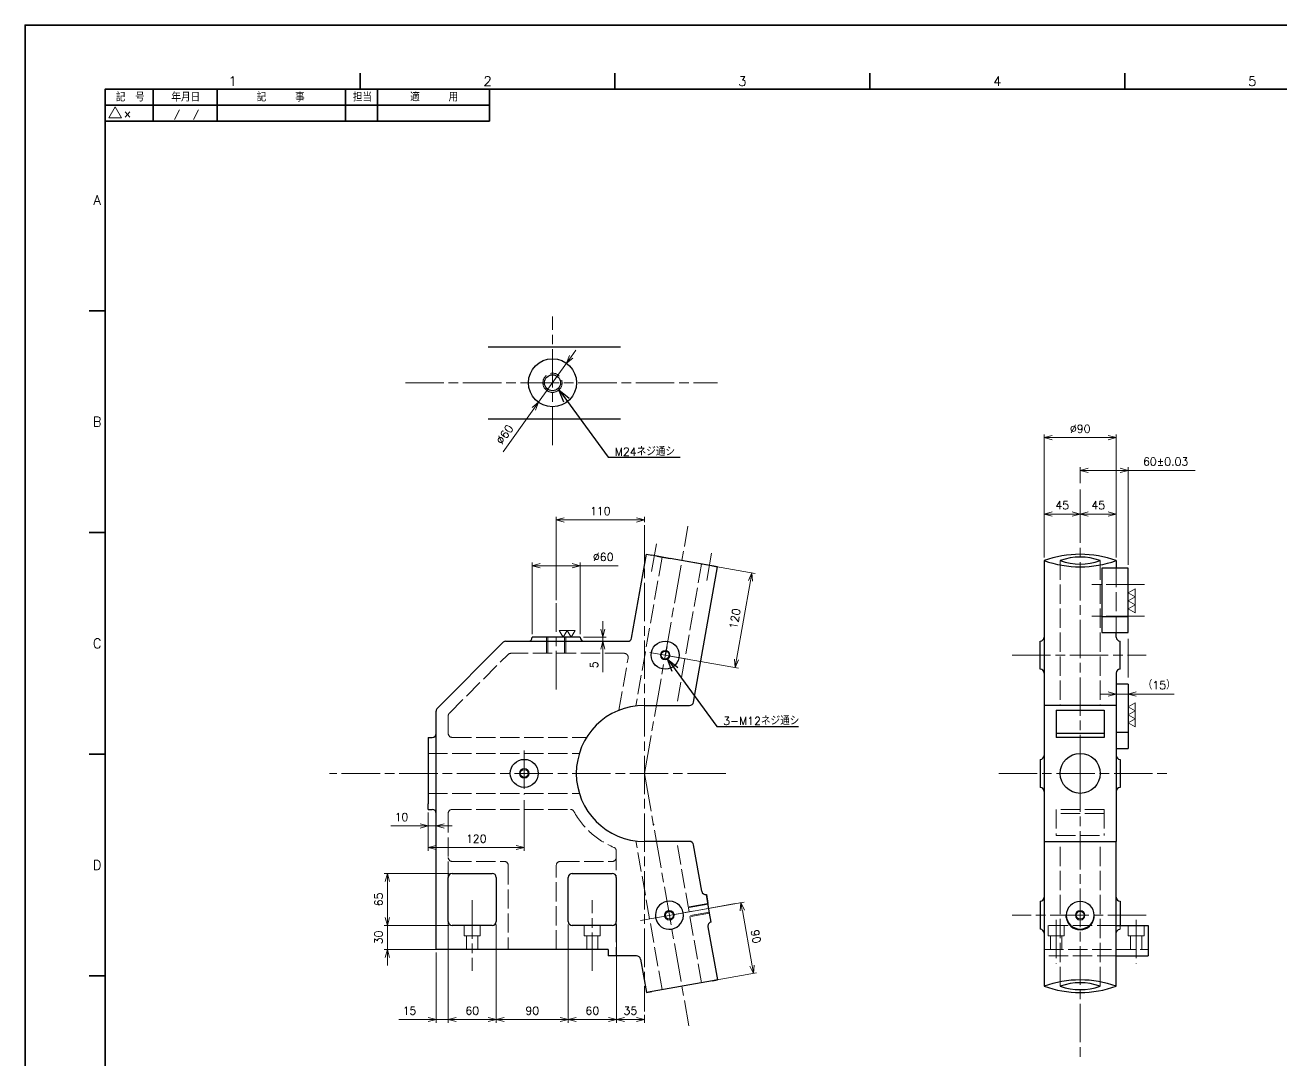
# Model space of a CAD drawing. Header units: millimetres. Extents: x 0 to 3364, y 0 to 2376.
# Drawn here: x 0 to 1570, y 1082 to 2376 of the extents above; entities that cross this region are included whole.
import ezdxf
from ezdxf import colors
from ezdxf.entities.mleader import LeaderData, LeaderLine
from ezdxf.enums import TextEntityAlignment as Align
from ezdxf.math import Vec2, Vec3

# ---------------------------------------------------------------- set-up
doc = ezdxf.new("R2010")
doc.units = ezdxf.units.MM
doc.header["$LTSCALE"] = 4
doc.linetypes.add('AM_ISO02W050', pattern=[7.5, 6, -1.5])
doc.linetypes.add('AM_ISO08W050', pattern=[18, 12, -1.5, 3, -1.5])
doc.layers.get('0').update_dxf_attribs({"lineweight": 0})
doc.layers.get('Defpoints').update_dxf_attribs({"lineweight": 0})
for name, color, linetype, lineweight in [('AM_0', 7, 'Continuous', 25), ('AM_3', 6, 'AM_ISO02W050', 13), ('AM_4', 4, 'Continuous', 13), ('AM_5', 3, 'Continuous', 13), ('AM_7', 4, 'AM_ISO08W050', 13), ('AUX', 7, 'Continuous', 35), ('TITLE', 4, 'Continuous', 20)]:
    doc.layers.add(name, color=color, linetype=linetype, lineweight=lineweight)
doc.styles.get("Standard").update_dxf_attribs({"font": 'romans.shx', "bigfont": 'japanese.shx'})
doc.dimstyles.new('AM_JIS', dxfattribs={"dimtxt": 2.5, "dimasz": 2.5, "dimexe": 1, "dimexo": 1, "dimgap": 1.5, "dimtad": 3, "dimdec": 3, "dimdsep": 46, "dimtxsty": 'Standard', "dimblk": 'OPEN30', "dimcen": 0, "dimclrd": 256, "dimclre": 256, "dimclrt": 2, "dimadec": 0, "dimazin": 2, "dimtp": 0.1, "dimtm": 0.1, "dimtfac": 0.71, "dimtdec": 3, "dimtix": 1, "dimtmove": 0, "dimatfit": 3, "dimldrblk": 'OPEN30', "dimfxl": 1, "dimlwd": -1, "dimlwe": -1, "dimarcsym": 0})

# ---------------------------------------------------------------- blocks, each defined once
blk = doc.blocks.new('_Open30')
at = {"color": 0, "linetype": 'ByBlock', "lineweight": -2}
for p, q in [((-1, 0.268), (0, 0)), ((0, 0), (-1, -0.268)), ((0, 0), (-1, 0))]:
    blk.add_line(p, q, dxfattribs=at)
blk = doc.blocks.new('*D173')
at = {"layer": 'AM_5'}
for p, q in [((1317.9, 1795.8), (1317.9, 1761.1)), ((1272.9, 1711), (1272.9, 1769.1)), ((1282.9, 1765.1), (1307.9, 1765.1))]:
    blk.add_line(p, q, dxfattribs=at)
at = {"layer": 'Defpoints', "color": 0}
for p in [(1317.9, 1799.8), (1317.9, 1765.1), (1272.9, 1707)]:
    blk.add_point(p, dxfattribs=at)
at = {"layer": 'AM_5', "xscale": 10, "yscale": 10, "zscale": 10, "rotation": 180}
blk.add_blockref('_Open30', (1272.9, 1765.1), dxfattribs=at)
at = {"layer": 'AM_5', "xscale": 10, "yscale": 10, "zscale": 10}
blk.add_blockref('_Open30', (1317.9, 1765.1), dxfattribs=at)
at = {"layer": 'AM_5', "color": 2, "insert": (1295.4, 1776.1), "char_height": 10, "attachment_point": 5}
blk.add_mtext('45', dxfattribs=at)
blk = doc.blocks.new('*D174')
at = {"layer": 'AM_5'}
for p, q in [((1317.9, 1795.8), (1317.9, 1761.1)), ((1327.9, 1765.1), (1352.9, 1765.1)), ((1362.9, 1711), (1362.9, 1769.1))]:
    blk.add_line(p, q, dxfattribs=at)
at = {"layer": 'Defpoints', "color": 0}
for p in [(1317.9, 1799.8), (1362.9, 1765.1), (1362.9, 1707)]:
    blk.add_point(p, dxfattribs=at)
at = {"layer": 'AM_5', "xscale": 10, "yscale": 10, "zscale": 10, "rotation": 180}
blk.add_blockref('_Open30', (1317.9, 1765.1), dxfattribs=at)
at = {"layer": 'AM_5', "xscale": 10, "yscale": 10, "zscale": 10}
blk.add_blockref('_Open30', (1362.9, 1765.1), dxfattribs=at)
at = {"layer": 'AM_5', "color": 2, "insert": (1340.4, 1776.1), "char_height": 10, "attachment_point": 5}
blk.add_mtext('45', dxfattribs=at)
blk = doc.blocks.new('*D175')
at = {"layer": 'AM_5'}
for p, q in [((1317.9, 1803.8), (1317.9, 1823.7)), ((1377.9, 1701.7), (1377.9, 1823.7)), ((1327.9, 1819.7), (1367.9, 1819.7)), ((1377.9, 1819.7), (1461.3, 1819.7))]:
    blk.add_line(p, q, dxfattribs=at)
at = {"layer": 'Defpoints', "color": 0}
for p in [(1377.9, 1819.7), (1317.9, 1799.8), (1377.9, 1697.7)]:
    blk.add_point(p, dxfattribs=at)
at = {"layer": 'AM_5', "xscale": 10, "yscale": 10, "zscale": 10, "rotation": 180}
blk.add_blockref('_Open30', (1317.9, 1819.7), dxfattribs=at)
at = {"layer": 'AM_5', "xscale": 10, "yscale": 10, "zscale": 10}
blk.add_blockref('_Open30', (1377.9, 1819.7), dxfattribs=at)
at = {"layer": 'AM_5', "color": 2, "insert": (1424.6, 1830.7), "char_height": 10, "attachment_point": 5}
blk.add_mtext('60%%p0.03', dxfattribs=at)
blk = doc.blocks.new('*D176')
at = {"layer": 'AM_5'}
for p, q in [((1272.9, 1711), (1272.9, 1864.6)), ((1282.9, 1860.6), (1352.9, 1860.6)), ((1362.9, 1711), (1362.9, 1864.6))]:
    blk.add_line(p, q, dxfattribs=at)
at = {"layer": 'Defpoints', "color": 0}
for p in [(1362.9, 1860.6), (1272.9, 1707), (1362.9, 1707)]:
    blk.add_point(p, dxfattribs=at)
at = {"layer": 'AM_5', "xscale": 10, "yscale": 10, "zscale": 10}
for p, rotation in [((1272.9, 1860.6), 180), ((1362.9, 1860.6), 360)]:
    blk.add_blockref('_Open30', p, dxfattribs=dict(at, rotation=rotation))
at = {"layer": 'AM_5', "color": 2, "insert": (1317.9, 1871.6), "char_height": 10, "attachment_point": 5}
blk.add_mtext('%%c90', dxfattribs=at)
blk = doc.blocks.new('*D177')
at = {"layer": 'AM_5'}
for p, q in [((824.3, 1706.3), (911.7, 1690.9)), ((888.7, 1583.3), (906, 1681.7)), ((803.4, 1588.1), (890.9, 1572.7))]:
    blk.add_line(p, q, dxfattribs=at)
at = {"layer": 'Defpoints', "color": 0}
for p in [(820.3, 1707), (907.8, 1691.6), (799.5, 1588.8)]:
    blk.add_point(p, dxfattribs=at)
at = {"layer": 'AM_5', "xscale": 10, "yscale": 10, "zscale": 10}
for p, rotation in [((907.8, 1691.6), 79.999999998698), ((886.9, 1573.4), 259.999999998698)]:
    blk.add_blockref('_Open30', p, dxfattribs=dict(at, rotation=rotation))
at = {"layer": 'AM_5', "color": 2, "insert": (886.5, 1634.4), "char_height": 10, "attachment_point": 5, "rotation": 80}
blk.add_mtext('120', dxfattribs=at)
blk = doc.blocks.new('*D178')
at = {"layer": 'AM_5'}
for p, q in [((808.7, 1264.5), (898.1, 1280.3)), ((908, 1200.8), (895.9, 1269.7)), ((824.3, 1175.9), (913.7, 1191.7))]:
    blk.add_line(p, q, dxfattribs=at)
at = {"layer": 'Defpoints', "color": 0}
for p in [(894.1, 1279.6), (804.7, 1263.8), (820.3, 1175.2)]:
    blk.add_point(p, dxfattribs=at)
at = {"layer": 'AM_5', "xscale": 10, "yscale": 10, "zscale": 10}
for p, rotation in [((894.1, 1279.6), 99.999999997211), ((909.7, 1191), 279.999999997211)]:
    blk.add_blockref('_Open30', p, dxfattribs=dict(at, rotation=rotation))
at = {"layer": 'AM_5', "color": 2, "insert": (912.8, 1237.2), "char_height": 10, "attachment_point": 5, "rotation": 280}
blk.add_mtext('90', dxfattribs=at)
blk = doc.blocks.new('*D179')
at = {"layer": 'AM_5'}
for p, q in [((529.5, 1316.1), (448.5, 1316.1)), ((452.5, 1306.1), (452.5, 1261.1)), ((529.5, 1251.1), (448.5, 1251.1))]:
    blk.add_line(p, q, dxfattribs=at)
at = {"layer": 'Defpoints', "color": 0}
for p in [(533.5, 1316.1), (452.5, 1251.1), (533.5, 1251.1)]:
    blk.add_point(p, dxfattribs=at)
at = {"layer": 'AM_5', "xscale": 10, "yscale": 10, "zscale": 10}
for p, rotation in [((452.5, 1316.1), 89.999999998699), ((452.5, 1251.1), 269.999999998699)]:
    blk.add_blockref('_Open30', p, dxfattribs=dict(at, rotation=rotation))
at = {"layer": 'AM_5', "color": 2, "insert": (441.5, 1283.6), "char_height": 10, "attachment_point": 5, "rotation": 90}
blk.add_mtext('65', dxfattribs=at)
blk = doc.blocks.new('*D180')
at = {"layer": 'AM_5'}
for p, q in [((452.5, 1261.1), (452.5, 1271.1)), ((529.5, 1251.1), (448.5, 1251.1)), ((452.5, 1251.1), (452.5, 1221.1)), ((529.5, 1221.1), (448.5, 1221.1)), ((452.5, 1211.1), (452.5, 1201.1))]:
    blk.add_line(p, q, dxfattribs=at)
at = {"layer": 'Defpoints', "color": 0}
for p in [(533.5, 1251.1), (452.5, 1221.1), (533.5, 1221.1)]:
    blk.add_point(p, dxfattribs=at)
at = {"layer": 'AM_5', "xscale": 10, "yscale": 10, "zscale": 10}
for p, rotation in [((452.5, 1251.1), 270), ((452.5, 1221.1), 90)]:
    blk.add_blockref('_Open30', p, dxfattribs=dict(at, rotation=rotation))
at = {"layer": 'AM_5', "color": 2, "insert": (441.5, 1236.1), "char_height": 10, "attachment_point": 5, "rotation": 90}
blk.add_mtext('30', dxfattribs=at)
blk = doc.blocks.new('*D182')
at = {"layer": 'AM_5'}
for p, q in [((528.5, 1252.1), (528.5, 1129.6)), ((513.5, 1217.1), (513.5, 1129.6)), ((513.5, 1133.6), (466.7, 1133.6)), ((503.5, 1133.6), (493.5, 1133.6)), ((513.5, 1133.6), (528.5, 1133.6)), ((538.5, 1133.6), (548.5, 1133.6))]:
    blk.add_line(p, q, dxfattribs=at)
at = {"layer": 'Defpoints', "color": 0}
for p in [(528.5, 1256.1), (513.5, 1221.1), (528.5, 1133.6)]:
    blk.add_point(p, dxfattribs=at)
at = {"layer": 'AM_5', "xscale": 10, "yscale": 10, "zscale": 10}
blk.add_blockref('_Open30', (513.5, 1133.6), dxfattribs=at)
at = {"layer": 'AM_5', "xscale": 10, "yscale": 10, "zscale": 10, "rotation": 180}
blk.add_blockref('_Open30', (528.5, 1133.6), dxfattribs=at)
at = {"layer": 'AM_5', "color": 2, "insert": (480.1, 1144.6), "char_height": 10, "attachment_point": 5}
blk.add_mtext('15', dxfattribs=at)
blk = doc.blocks.new('*D183')
at = {"layer": 'AM_5'}
for p, q in [((528.5, 1252.1), (528.5, 1129.6)), ((588.5, 1252.1), (588.5, 1129.6)), ((538.5, 1133.6), (578.5, 1133.6))]:
    blk.add_line(p, q, dxfattribs=at)
at = {"layer": 'Defpoints', "color": 0}
for p in [(528.5, 1256.1), (588.5, 1256.1), (588.5, 1133.6)]:
    blk.add_point(p, dxfattribs=at)
at = {"layer": 'AM_5', "xscale": 10, "yscale": 10, "zscale": 10}
for p, rotation in [((528.5, 1133.6), 179.999999998806), ((588.5, 1133.6), 359.999999998806)]:
    blk.add_blockref('_Open30', p, dxfattribs=dict(at, rotation=rotation))
at = {"layer": 'AM_5', "color": 2, "insert": (558.5, 1144.6), "char_height": 10, "attachment_point": 5}
blk.add_mtext('60', dxfattribs=at)
blk = doc.blocks.new('*D184')
at = {"layer": 'AM_5'}
for p, q in [((588.5, 1252.1), (588.5, 1129.6)), ((678.5, 1252.1), (678.5, 1129.6)), ((598.5, 1133.6), (668.5, 1133.6))]:
    blk.add_line(p, q, dxfattribs=at)
at = {"layer": 'Defpoints', "color": 0}
for p in [(588.5, 1256.1), (678.5, 1256.1), (678.5, 1133.6)]:
    blk.add_point(p, dxfattribs=at)
at = {"layer": 'AM_5', "xscale": 10, "yscale": 10, "zscale": 10}
for p, rotation in [((588.5, 1133.6), 179.999999998625), ((678.5, 1133.6), 359.999999998625)]:
    blk.add_blockref('_Open30', p, dxfattribs=dict(at, rotation=rotation))
at = {"layer": 'AM_5', "color": 2, "insert": (633.5, 1144.6), "char_height": 10, "attachment_point": 5}
blk.add_mtext('90', dxfattribs=at)
blk = doc.blocks.new('*D185')
at = {"layer": 'AM_5'}
for p, q in [((678.5, 1252.1), (678.5, 1129.6)), ((738.5, 1252.1), (738.5, 1129.6)), ((688.5, 1133.6), (728.5, 1133.6))]:
    blk.add_line(p, q, dxfattribs=at)
at = {"layer": 'Defpoints', "color": 0}
for p in [(678.5, 1256.1), (738.5, 1256.1), (738.5, 1133.6)]:
    blk.add_point(p, dxfattribs=at)
at = {"layer": 'AM_5', "xscale": 10, "yscale": 10, "zscale": 10}
for p, rotation in [((678.5, 1133.6), 179.999999998806), ((738.5, 1133.6), 359.999999998806)]:
    blk.add_blockref('_Open30', p, dxfattribs=dict(at, rotation=rotation))
at = {"layer": 'AM_5', "color": 2, "insert": (708.5, 1144.6), "char_height": 10, "attachment_point": 5}
blk.add_mtext('60', dxfattribs=at)
blk = doc.blocks.new('*D189')
at = {"layer": 'AM_5'}
for p, q in [((721.6, 1621.1), (721.6, 1631.1)), ((697.4, 1611.1), (725.6, 1611.1)), ((697.4, 1606.1), (725.6, 1606.1)), ((721.6, 1611.1), (721.6, 1606.1)), ((721.6, 1606.1), (721.6, 1567.4)), ((721.6, 1596.1), (721.6, 1586.1))]:
    blk.add_line(p, q, dxfattribs=at)
at = {"layer": 'Defpoints', "color": 0}
for p in [(693.4, 1611.1), (693.4, 1606.1), (721.6, 1606.1)]:
    blk.add_point(p, dxfattribs=at)
at = {"layer": 'AM_5', "xscale": 10, "yscale": 10, "zscale": 10}
for p, rotation in [((721.6, 1611.1), 270), ((721.6, 1606.1), 90)]:
    blk.add_blockref('_Open30', p, dxfattribs=dict(at, rotation=rotation))
at = {"layer": 'AM_5', "color": 2, "insert": (710.6, 1576.8), "char_height": 10, "attachment_point": 5, "rotation": 90}
blk.add_mtext('5', dxfattribs=at)
blk = doc.blocks.new('*D190')
at = {"layer": 'AM_5'}
for p, q in [((633.4, 1615.1), (633.4, 1704.5)), ((643.4, 1700.5), (683.4, 1700.5)), ((693.4, 1615.1), (693.4, 1704.5)), ((693.4, 1700.5), (740.7, 1700.5))]:
    blk.add_line(p, q, dxfattribs=at)
at = {"layer": 'Defpoints', "color": 0}
for p in [(693.4, 1700.5), (633.4, 1611.1), (693.4, 1611.1)]:
    blk.add_point(p, dxfattribs=at)
at = {"layer": 'AM_5', "xscale": 10, "yscale": 10, "zscale": 10}
for p, rotation in [((633.4, 1700.5), 179.999999998842), ((693.4, 1700.5), 359.999999998842)]:
    blk.add_blockref('_Open30', p, dxfattribs=dict(at, rotation=rotation))
at = {"layer": 'AM_5', "color": 2, "insert": (722.1, 1711.5), "char_height": 10, "attachment_point": 5}
blk.add_mtext('%%c60', dxfattribs=at)
blk = doc.blocks.new('*D191')
at = {"layer": 'AM_5'}
for p, q in [((623.5, 1407.6), (623.5, 1344.5)), ((503.5, 1392.1), (503.5, 1344.5)), ((513.5, 1348.5), (613.5, 1348.5))]:
    blk.add_line(p, q, dxfattribs=at)
at = {"layer": 'Defpoints', "color": 0}
for p in [(623.5, 1411.6), (503.5, 1396.1), (623.5, 1348.5)]:
    blk.add_point(p, dxfattribs=at)
at = {"layer": 'AM_5', "xscale": 10, "yscale": 10, "zscale": 10, "rotation": 180}
blk.add_blockref('_Open30', (503.5, 1348.5), dxfattribs=at)
at = {"layer": 'AM_5', "xscale": 10, "yscale": 10, "zscale": 10}
blk.add_blockref('_Open30', (623.5, 1348.5), dxfattribs=at)
at = {"layer": 'AM_5', "color": 2, "insert": (563.5, 1359.5), "char_height": 10, "attachment_point": 5}
blk.add_mtext('120', dxfattribs=at)
blk = doc.blocks.new('*D192')
at = {"layer": 'AM_5'}
for p, q in [((682, 1961.7), (687.8, 1969.8)), ((676.2, 1953.5), (641.3, 1904.7)), ((635.5, 1896.6), (597.1, 1843))]:
    blk.add_line(p, q, dxfattribs=at)
at = {"layer": 'Defpoints', "color": 0}
for p in [(676.2, 1953.5), (641.3, 1904.7)]:
    blk.add_point(p, dxfattribs=at)
at = {"layer": 'AM_5', "xscale": 10, "yscale": 10, "zscale": 10}
for p, rotation in [((676.2, 1953.5), 234.413506629403), ((641.3, 1904.7), 54.413506629403)]:
    blk.add_blockref('_Open30', p, dxfattribs=dict(at, rotation=rotation))
at = {"layer": 'AM_5', "color": 2, "insert": (599, 1864.6), "char_height": 10, "attachment_point": 5, "rotation": 54.4135}
blk.add_mtext('%%c60', dxfattribs=at)
blk = doc.blocks.new('*D234')
at = {"layer": 'AM_5'}
for p, q in [((503.5, 1392.1), (503.5, 1371.5)), ((513.5, 1392.1), (513.5, 1371.5)), ((503.5, 1375.5), (456.7, 1375.5)), ((493.5, 1375.5), (483.5, 1375.5)), ((503.5, 1375.5), (513.5, 1375.5)), ((523.5, 1375.5), (533.5, 1375.5))]:
    blk.add_line(p, q, dxfattribs=at)
at = {"layer": 'Defpoints', "color": 0}
for p in [(503.5, 1396.1), (513.5, 1396.1), (513.5, 1375.5)]:
    blk.add_point(p, dxfattribs=at)
at = {"layer": 'AM_5', "xscale": 10, "yscale": 10, "zscale": 10}
blk.add_blockref('_Open30', (503.5, 1375.5), dxfattribs=at)
at = {"layer": 'AM_5', "xscale": 10, "yscale": 10, "zscale": 10, "rotation": 180}
blk.add_blockref('_Open30', (513.5, 1375.5), dxfattribs=at)
at = {"layer": 'AM_5', "color": 2, "insert": (470.1, 1386.5), "char_height": 10, "attachment_point": 5}
blk.add_mtext('10', dxfattribs=at)
blk = doc.blocks.new('*D245')
at = {"layer": 'AM_5'}
for p, q in [((1352.9, 1540.1), (1342.9, 1540.1)), ((1362.9, 1548.7), (1362.9, 1536.1)), ((1362.9, 1540.1), (1377.9, 1540.1)), ((1377.9, 1548.7), (1377.9, 1536.1)), ((1377.9, 1540.1), (1435.3, 1540.1)), ((1387.9, 1540.1), (1397.9, 1540.1))]:
    blk.add_line(p, q, dxfattribs=at)
at = {"layer": 'Defpoints', "color": 0}
for p in [(1362.9, 1552.7), (1377.9, 1552.7), (1377.9, 1540.1)]:
    blk.add_point(p, dxfattribs=at)
at = {"layer": 'AM_5', "xscale": 10, "yscale": 10, "zscale": 10}
blk.add_blockref('_Open30', (1362.9, 1540.1), dxfattribs=at)
at = {"layer": 'AM_5', "xscale": 10, "yscale": 10, "zscale": 10, "rotation": 180}
blk.add_blockref('_Open30', (1377.9, 1540.1), dxfattribs=at)
at = {"layer": 'AM_5', "color": 2, "insert": (1416.6, 1551.1), "char_height": 10, "attachment_point": 5}
blk.add_mtext('（15）', dxfattribs=at)
blk = doc.blocks.new('*D252')
at = {"layer": 'AM_5'}
for p, q in [((738.5, 1252.1), (738.5, 1129.6)), ((763.5, 1133.6), (748.5, 1133.6)), ((773.5, 1139.5), (773.5, 1129.6))]:
    blk.add_line(p, q, dxfattribs=at)
at = {"layer": 'Defpoints', "color": 0}
for p in [(738.5, 1256.1), (738.5, 1133.6), (773.5, 1143.5)]:
    blk.add_point(p, dxfattribs=at)
at = {"layer": 'AM_5', "xscale": 10, "yscale": 10, "zscale": 10, "rotation": 180}
blk.add_blockref('_Open30', (738.5, 1133.6), dxfattribs=at)
at = {"layer": 'AM_5', "xscale": 10, "yscale": 10, "zscale": 10}
blk.add_blockref('_Open30', (773.5, 1133.6), dxfattribs=at)
at = {"layer": 'AM_5', "color": 2, "insert": (756, 1144.6), "char_height": 10, "attachment_point": 5}
blk.add_mtext('35', dxfattribs=at)
blk = doc.blocks.new('*D253')
at = {"layer": 'AM_5'}
for p, q in [((663.4, 1657.7), (663.4, 1761.8)), ((773.5, 1755.1), (773.5, 1761.8)), ((763.5, 1757.8), (673.4, 1757.8))]:
    blk.add_line(p, q, dxfattribs=at)
at = {"layer": 'Defpoints', "color": 0}
for p in [(663.4, 1757.8), (773.5, 1751.1), (663.4, 1653.7)]:
    blk.add_point(p, dxfattribs=at)
at = {"layer": 'AM_5', "xscale": 10, "yscale": 10, "zscale": 10, "rotation": 180}
blk.add_blockref('_Open30', (663.4, 1757.8), dxfattribs=at)
at = {"layer": 'AM_5', "xscale": 10, "yscale": 10, "zscale": 10}
blk.add_blockref('_Open30', (773.5, 1757.8), dxfattribs=at)
at = {"layer": 'AM_5', "color": 2, "insert": (718.4, 1768.8), "char_height": 10, "attachment_point": 5}
blk.add_mtext('110', dxfattribs=at)

msp = doc.modelspace()

# ---------------------------------------------------------------- linework, layer by layer
at = {"layer": 'AM_0'}
for p, q in [((578.3295, 1974.1298), (743.8035, 1974.1298)), ((578.3295, 1884.1298), (743.8035, 1884.1298)), ((757.5844, 1610.2263), (776.0248, 1714.8068)), ((776.0248, 1714.8068), (782.7215, 1713.626)), ((804.5842, 1709.771), (782.7215, 1713.626)), ((789.0243, 1712.5147), (805.569, 1709.5974)), ((864.6575, 1699.1785), (805.569, 1709.5974)), ((834.8667, 1530.2263), (864.6575, 1699.1785)), ((858.7486, 1700.2204), (864.6575, 1699.1785)), ((1272.8875, 1706.9926), (1272.8875, 1611.3157)), ((1377.8875, 1697.6554), (1344.8875, 1697.6554)), ((1344.8875, 1697.6554), (1344.8875, 1617.0337)), ((1362.8875, 1706.9926), (1362.8875, 1697.6554)), ((1377.8875, 1617.0337), (1377.8875, 1697.6554)), ((1344.8875, 1637.0337), (1377.8875, 1637.0337)), ((1344.8875, 1617.0337), (1377.8875, 1617.0337)), ((1362.8875, 1611.3157), (1362.8875, 1617.0337)), ((514.9206, 1522.559), (597.2846, 1604.923)), ((600.113, 1606.0946), (752.6604, 1606.0946)), ((693.4362, 1611.0946), (633.4362, 1611.0946)), ((1267.8875, 1571.3157), (1267.8875, 1606.3157)), ((1272.8875, 1611.3157), (1272.8875, 1463.5946)), ((1367.8875, 1594.8157), (1367.8875, 1606.3157)), ((801.4135, 1599.6486), (799.5034, 1588.8157)), ((1367.8875, 1571.3157), (1367.8875, 1594.8157)), ((1362.8875, 1566.3157), (1362.8875, 1356.0946)), ((1377.8875, 1552.6554), (1362.8875, 1552.6554)), ((1377.8875, 1552.6554), (1377.8875, 1472.0337)), ((773.4561, 1526.0946), (829.9426, 1526.0946)), ((1362.8875, 1526.0946), (1272.8875, 1526.0946)), ((513.4561, 1221.0946), (513.4561, 1519.0235)), ((1287.8875, 1519.9242), (1287.8875, 1486.0946)), ((1287.8875, 1519.9242), (1347.8875, 1519.9242)), ((1347.8875, 1519.9242), (1347.8875, 1486.0946)), ((1377.8875, 1492.0337), (1362.8875, 1492.0337)), ((503.4561, 1486.0946), (503.4561, 1402.8946)), ((503.4561, 1486.0946), (508.4561, 1486.0946)), ((1347.8875, 1491.0946), (1287.8875, 1491.0946)), ((1347.8875, 1486.0946), (1287.8875, 1486.0946)), ((1272.8875, 1463.5946), (1272.8875, 1356.0946)), ((1362.8875, 1472.0337), (1377.8875, 1472.0337)), ((1267.8875, 1458.5946), (1267.8875, 1423.5946)), ((1367.8875, 1458.5946), (1367.8875, 1423.5946)), ((503.4561, 1396.0946), (503.4561, 1402.8946)), ((503.4561, 1396.0946), (508.4561, 1396.0946)), ((1272.8875, 1396.0946), (1272.8875, 1356.0946)), ((829.9426, 1356.0946), (773.4561, 1356.0946)), ((845.1221, 1293.8015), (834.8667, 1351.9628)), ((1272.8875, 1356.0946), (1272.8875, 1175.1965)), ((1272.8875, 1356.0946), (1362.8875, 1356.0946)), ((1362.8875, 1175.1965), (1362.8868, 1356.0946)), ((528.4561, 1325.3224), (528.4561, 1325.3224)), ((528.4561, 1256.0946), (528.4561, 1311.0946)), ((533.4561, 1316.0946), (583.4561, 1316.0946)), ((588.4561, 1311.0946), (588.4561, 1256.0946)), ((678.4561, 1256.0946), (678.4561, 1311.0946)), ((683.4561, 1316.0946), (733.4561, 1316.0946)), ((738.4561, 1311.0946), (738.4561, 1256.0946)), ((850.9143, 1289.7457), (852.9113, 1278.4204)), ((850.9143, 1289.7457), (852.9113, 1278.4204)), ((854.9951, 1266.6027), (850.9143, 1289.7457)), ((1272.8875, 1293.8292), (1272.8875, 1233.8292)), ((1267.8875, 1281.3292), (1267.8875, 1246.3292)), ((1367.8875, 1281.3292), (1367.8875, 1251.0946)), ((856.992, 1255.2774), (854.9951, 1266.6027)), ((1300.3875, 1261.1277), (1300.3875, 1263.8292)), ((1335.3875, 1261.1277), (1335.3875, 1263.8292)), ((583.4561, 1251.0946), (533.4561, 1251.0946)), ((733.4561, 1251.0946), (683.4561, 1251.0946)), ((852.9362, 1249.4852), (864.6575, 1183.0106)), ((1362.8868, 1251.0946), (1402.8875, 1251.0946)), ((1402.8875, 1251.0946), (1402.8875, 1213.0946)), ((728.4561, 1221.0946), (513.4561, 1221.0946)), ((728.4561, 1221.0946), (728.4561, 1213.0946)), ((763.769, 1213.0946), (728.4561, 1213.0946)), ((768.693, 1208.9628), (776.0248, 1167.3823)), ((1362.8875, 1213.0946), (1402.8875, 1213.0946)), ((858.7486, 1181.9687), (776.0248, 1167.3823)), ((858.7486, 1181.9687), (864.6575, 1183.0106)), ((864.6575, 1183.0106), (858.7486, 1181.9687)), ((776.0248, 1167.3823), (782.7215, 1168.5631))]:
    msp.add_line(p, q, dxfattribs=at)
for centre, radius in [((658.7362, 1929.1298), 30), ((658.7362, 1929.1298), 10), ((799.5034, 1588.8157), 17.5), ((799.5034, 1588.8157), 5), ((1317.8875, 1441.0946), 25), ((623.4561, 1441.0946), 17.5), ((623.4561, 1441.0946), 5), ((804.7128, 1263.8292), 5), ((1317.8875, 1263.8292), 5)]:
    msp.add_circle(centre, radius, dxfattribs=at)
for centre, radius, start, end in [((1317.8875, 1581.3274), 133.4794, 70.2978478, 109.7021522), ((1317.8875, 1637.1786), 74.1552, 70.2978478, 109.7021522), ((1317.8875, 1832.6579), 133.4794, 250.2978478, 289.7021522), ((1317.8875, 1776.8067), 74.1552, 250.2978478, 289.7021522), ((600.113, 1602.0946), 4, 90, 135), ((628.4362, 1611.0946), 5, 270, 360), ((698.4362, 1611.0946), 5, 180, 270), ((752.6604, 1611.0946), 5, 270, 350), ((1267.8875, 1611.3157), 5, 270, 0), ((1267.8875, 1611.3157), 5, 270.0000001, 0.0000001), ((1367.8875, 1611.3157), 5, 179.9999999, 269.9999999), ((1267.8875, 1566.3157), 5, 0.0000001, 90.0000001), ((1367.8875, 1566.3157), 5, 89.9999999, 179.9999999), ((773.4561, 1441.0946), 85, 90, 270), ((829.9426, 1531.0946), 5, 270, 350), ((518.4561, 1519.0235), 5, 135, 180), ((508.4561, 1491.0946), 5, 270, 360), ((1267.8875, 1463.5946), 5, 270.0000001, 0.0000001), ((1367.8875, 1463.5946), 5, 180, 270), ((1267.8875, 1418.5946), 5, 0.0000001, 90.0000001), ((1367.8875, 1418.5946), 5, 90, 180), ((508.4561, 1391.0946), 5, 360, 90), ((829.9426, 1351.0946), 5, 10, 90), ((533.4561, 1311.0946), 5, 90, 180), ((583.4561, 1311.0946), 5, 360, 90), ((683.4561, 1311.0946), 5, 90, 180), ((733.4561, 1311.0946), 5, 360, 90), ((850.0461, 1294.6697), 5, 190, 280), ((1267.8875, 1286.3292), 5, 270, 0), ((1317.8875, 1263.5611), 17.5021, 0.8775482, 179.1224518), ((1367.8875, 1286.3292), 5, 180, 270), ((533.4561, 1256.0946), 5, 180, 270), ((583.4561, 1256.0946), 5, 270, 360), ((683.4561, 1256.0946), 5, 180, 270), ((733.4561, 1256.0946), 5, 270, 360), ((1317.8875, 1264.0972), 17.5021, 180.8775482, 359.1224518), ((1317.8875, 1263.257), 17.6291, 186.9374811, 353.0625189), ((857.8603, 1250.3534), 5, 100, 190), ((1267.8875, 1241.3292), 5, 0, 90), ((763.769, 1208.0946), 5, 10, 90), ((1317.8875, 1049.5312), 133.4794, 70.2978478, 109.7021522), ((1317.8875, 1105.3824), 74.1552, 70.2978478, 109.7021522), ((1317.8875, 1300.8617), 133.4794, 250.2978478, 289.7021522), ((1317.8875, 1245.0105), 74.1552, 250.2978478, 289.7021522)]:
    msp.add_arc(centre, radius, start, end, dxfattribs=at)
at = {"layer": 'AM_0', "extrusion": (0, 0, -1)}
msp.add_ellipse((804.7128, 1263.8292), major_axis=(-17.2341, -3.0388), ratio=1, dxfattribs=at)
at = {"layer": 'AM_0'}
msp.add_point((784.7433, 1377.0821), dxfattribs=at)
at = {"layer": 'AM_3'}
for p, q in [((795.7209, 1711.3339), (762.9432, 1525.4419)), ((844.9613, 1702.6514), (813.8296, 1526.0946)), ((1292.8875, 1706.9926), (1292.8875, 1526.0946)), ((1342.8875, 1706.9926), (1342.8875, 1526.0946)), ((1362.8875, 1697.6554), (1362.8875, 1617.0337)), ((651.4362, 1611.0946), (651.4362, 1591.0946)), ((652.9362, 1611.0946), (652.9362, 1591.0946)), ((673.9362, 1611.0946), (673.9362, 1591.0946)), ((675.4362, 1611.0946), (675.4362, 1591.0946)), ((529.9206, 1516.3458), (603.2049, 1589.6301)), ((748.2522, 1591.0946), (606.7404, 1591.0946)), ((741.6617, 1519.9242), (753.1762, 1585.2263)), ((528.4561, 1512.8103), (528.4561, 1491.0946)), ((533.4561, 1486.0946), (701.3451, 1486.0946)), ((503.4561, 1466.0946), (692.2157, 1466.0946)), ((503.4561, 1416.0946), (692.2157, 1416.0946)), ((528.4561, 1391.0946), (528.4561, 1251.0946)), ((533.4561, 1396.0946), (681.1252, 1396.0946)), ((1347.8875, 1396.0946), (1287.8875, 1396.0946)), ((1287.8875, 1396.0946), (1287.8875, 1363.6349)), ((1347.8875, 1391.0946), (1287.8875, 1391.0946)), ((1347.8875, 1396.0946), (1347.8875, 1363.6349)), ((795.7209, 1170.8553), (762.9432, 1356.7472)), ((844.9613, 1179.5377), (813.8296, 1356.0946)), ((1287.8875, 1363.6349), (1347.8875, 1363.6349)), ((1292.8875, 1175.1965), (1292.8875, 1356.0946)), ((1342.8875, 1175.1965), (1342.8875, 1356.0946)), ((738.4561, 1344.0121), (738.4561, 1213.0946)), ((533.4561, 1331.0946), (598.4561, 1331.0946)), ((603.4561, 1326.0946), (603.4561, 1221.0946)), ((663.4561, 1221.0946), (663.4561, 1326.0946)), ((668.4561, 1331.0946), (733.4561, 1331.0946)), ((852.9113, 1278.4204), (828.2911, 1274.0792)), ((853.0757, 1277.4878), (828.4556, 1273.1466)), ((854.8306, 1267.5353), (830.2104, 1263.1941)), ((854.9951, 1266.6027), (830.3749, 1262.2615)), ((548.4561, 1251.0946), (548.4561, 1238.0946)), ((568.4561, 1251.0946), (568.4561, 1238.0946)), ((698.4561, 1251.0946), (698.4561, 1238.0946)), ((718.4561, 1251.0946), (718.4561, 1238.0946)), ((1362.8875, 1251.0946), (1272.8875, 1251.0946)), ((1277.8875, 1251.0946), (1277.8875, 1238.0946)), ((1297.8875, 1251.0946), (1297.8875, 1238.0946)), ((1367.8875, 1246.3292), (1367.8875, 1251.0946)), ((1377.8875, 1251.0946), (1377.8875, 1238.0946)), ((1397.8875, 1251.0946), (1397.8875, 1238.0946)), ((568.4561, 1238.0946), (548.4561, 1238.0946)), ((551.4561, 1238.0946), (551.4561, 1221.0946)), ((565.4561, 1238.0946), (565.4561, 1221.0946)), ((718.4561, 1238.0946), (698.4561, 1238.0946)), ((701.4561, 1238.0946), (701.4561, 1221.0946)), ((715.4561, 1238.0946), (715.4561, 1221.0946)), ((1297.8875, 1238.0946), (1277.8875, 1238.0946)), ((1280.8875, 1238.0946), (1280.8875, 1221.0946)), ((1294.8875, 1238.0946), (1294.8875, 1221.0946)), ((1397.8875, 1238.0946), (1377.8875, 1238.0946)), ((1380.8875, 1238.0946), (1380.8875, 1221.0946)), ((1394.8875, 1238.0946), (1394.8875, 1221.0946)), ((1272.8875, 1221.0946), (1402.8875, 1221.0946)), ((1362.8875, 1213.0946), (1272.8875, 1213.0946))]:
    msp.add_line(p, q, dxfattribs=at)
for centre, radius, start, end in [((606.7404, 1586.0946), 5, 90, 135), ((748.2522, 1586.0946), 5, 350, 90), ((533.4561, 1512.8103), 5, 135, 180), ((533.4561, 1491.0946), 5, 180, 270), ((533.4561, 1391.0946), 5, 90, 180), ((681.1252, 1391.0946), 5, 28.4368902, 90), ((773.4561, 1441.0946), 100, 208.4368902, 247.6073122), ((533.4561, 1336.0946), 5, 180, 270), ((733.4561, 1336.0946), 5, 270, 360), ((733.4561, 1344.0121), 5, 360, 67.6073122), ((598.4561, 1326.0946), 5, 360, 90), ((668.4561, 1326.0946), 5, 90, 180), ((1367.8875, 1241.3292), 5, 90, 180)]:
    msp.add_arc(centre, radius, start, end, dxfattribs=at)
at = {"layer": 'AM_4'}
for centre in [(799.5034, 1588.8157), (623.4561, 1441.0946), (804.7128, 1263.8292), (1317.8875, 1263.8292)]:
    msp.add_circle(centre, 6, dxfattribs=at)
at = {"layer": 'AM_5'}
for p, q in [((1386.5477, 1671.7005), (1377.8875, 1666.7005)), ((1386.5477, 1661.7005), (1377.8875, 1666.7005)), ((1386.5477, 1671.7005), (1386.5477, 1641.7005)), ((1386.5477, 1661.7005), (1377.8875, 1656.7005)), ((1386.5477, 1651.7005), (1377.8875, 1656.7005)), ((1386.5477, 1651.7005), (1377.8875, 1646.7005)), ((1386.5477, 1641.7005), (1377.8875, 1646.7005)), ((666.9373, 1619.7548), (686.9373, 1619.7548)), ((666.9373, 1619.7548), (671.9373, 1611.0946)), ((676.9373, 1619.7548), (671.9373, 1611.0946)), ((676.9373, 1619.7548), (681.9373, 1611.0946)), ((686.9373, 1619.7548), (681.9373, 1611.0946)), ((1386.5477, 1529.3748), (1377.8875, 1524.3748)), ((1386.5477, 1519.3748), (1377.8875, 1524.3748)), ((1386.5477, 1529.3748), (1386.5477, 1499.3748)), ((1386.5477, 1519.3748), (1377.8875, 1514.3748)), ((1386.5477, 1509.3748), (1377.8875, 1514.3748)), ((1386.5477, 1509.3748), (1377.8875, 1504.3748)), ((1386.5477, 1499.3748), (1377.8875, 1504.3748))]:
    msp.add_line(p, q, dxfattribs=at)
at = {"layer": 'AM_7'}
for p, q in [((658.7362, 1851.198), (658.7362, 2012.0433)), ((474.9229, 1929.1298), (864.6575, 1929.1298)), ((1317.8875, 1441.0946), (1317.8875, 1799.7847)), ((773.4561, 1751.1147), (773.4561, 1143.5288)), ((773.4561, 1441.0946), (827.9302, 1750.0322)), ((788.4776, 1727.8425), (782.371, 1693.21)), ((857.5125, 1716.245), (851.5101, 1682.2036)), ((1398.306, 1677.2631), (1327.346, 1677.2631)), ((663.4362, 1546.0946), (663.4362, 1653.6942)), ((1398.306, 1637.4109), (1327.346, 1637.4109)), ((1377.8875, 1609.0184), (1377.8875, 1559.9255)), ((827.6159, 1583.8587), (773.5378, 1593.3942)), ((1232.9852, 1588.8157), (1400.4928, 1588.8157)), ((623.4561, 1469.6407), (623.4561, 1414.7284)), ((875.3268, 1441.0946), (380.0262, 1441.0946)), ((773.4561, 1441.0946), (829.0693, 1125.6965)), ((1216.2009, 1441.0946), (1427.693, 1441.0946)), ((1317.8875, 1441.0946), (1317.8875, 1087.045)), ((558.4561, 1282.5356), (558.4561, 1194.2571)), ((708.4561, 1194.2571), (708.4561, 1282.5356)), ((768.6539, 1257.471), (893.7579, 1279.5302)), ((1400.4928, 1263.8292), (1232.9852, 1263.8292)), ((1287.8875, 1258.0946), (1287.8875, 1203.5548)), ((1387.8875, 1258.0946), (1387.8875, 1203.5548))]:
    msp.add_line(p, q, dxfattribs=at)
msp.add_circle((658.7362, 1929.1298), 12, dxfattribs=at)
at = {"layer": 'AUX'}
for p, q in [((418.4, 2296), (418.4, 2316)), ((736.8, 2296), (736.8, 2316)), ((1055.2, 2296), (1055.2, 2316)), ((1373.6, 2296), (1373.6, 2316)), ((160, 2296), (160, 2256)), ((240, 2296), (240, 2256)), ((400, 2296), (400, 2256)), ((440, 2296), (440, 2256)), ((580, 2296), (580, 2256)), ((580, 2276), (100, 2276)), ((580, 2256), (100, 2256)), ((100, 2019), (80, 2019)), ((100, 1742), (80, 1742)), ((100, 1465), (80, 1465)), ((100, 1188), (80, 1188))]:
    msp.add_line(p, q, dxfattribs=at)
at = {"layer": 'AUX', "color": 2, "lineweight": 13}
for p, q in [((112.3617, 2273.8564), (104.3617, 2260)), ((120.3617, 2260), (112.3617, 2273.8564)), ((104.3617, 2260), (120.3617, 2260))]:
    msp.add_line(p, q, dxfattribs=at)
at = {"layer": 'AUX'}
for points in [[(0, 0), (3364, 0), (3364, 2376), (0, 2376)], [(100, 80), (3284, 80), (3284, 2296), (100, 2296)]]:
    msp.add_lwpolyline(points, close=True, dxfattribs=at)

# ---------------------------------------------------------------- texts
at = {"layer": 'AUX', "color": 2, "lineweight": 13}
for s, p in [('1', (259.2, 2306)), ('2', (577.6, 2306)), ('3', (896, 2306)), ('4', (1214.4, 2306)), ('5', (1532.8, 2306)), ('A', (90, 2157.5)), ('B', (90, 1880.5)), ('C', (90, 1603.5)), ('D', (90, 1326.5))]:
    msp.add_text(s, height=12, dxfattribs=at).set_placement(p, align=Align.MIDDLE)
for s, p in [('記\u3000号', (113.3333, 2280.7002)), ('年月日', (182.6396, 2280.7002)), ('記\u3000\u3000\u3000事', (289.2681, 2280.7002)), ('担当', (409.3608, 2280.7002)), ('適\u3000\u3000\u3000用', (480.8611, 2280.7002)), ('×', (123.2036, 2260))]:
    msp.add_text(s, height=10, dxfattribs=at).set_placement(p)
at = {"layer": 'TITLE', "color": 2, "lineweight": 13}
for p in [(185.8017, 2260.7436), (209.8075, 2260.7436)]:
    msp.add_text('/', height=8, dxfattribs=at).set_placement(p)

# ---------------------------------------------------------------- dimensions: what is measured, and where the dimension line sits
at = {"layer": 'AM_5'}
dim = msp.add_diameter_dim_2p(p1=(676.1942, 1953.5269), p2=(641.2783, 1904.7326), dimstyle='AM_JIS', override={"dimscale": 4}, dxfattribs=at)
dim.commit()
dim.dimension.update_dxf_attribs({"geometry": '*D192', "text_midpoint": (607.9696, 1858.1844), "dimtype": 163})
dim = msp.add_aligned_dim(p1=(1272.8875, 1706.9926), p2=(1362.8875, 1706.9926), distance=153.5817, text='%%c<>', dimstyle='AM_JIS', override={"dimscale": 4, "dimpost": '<>'}, dxfattribs=at)
dim.commit()
dim.dimension.update_dxf_attribs({"geometry": '*D176', "text_midpoint": (1317.8875, 1871.5743)})
dim = msp.add_linear_dim(base=(1377.8875, 1819.6656), p1=(1317.8875, 1799.7847), p2=(1377.8875, 1697.6554), text='<>%%p0.03', dimstyle='AM_JIS', override={"dimscale": 4, "dimpost": '<>'}, dxfattribs=at)
dim.commit()
dim.dimension.update_dxf_attribs({"geometry": '*D175', "text_midpoint": (1424.6017, 1819.6656), "dimtype": 160})
for base, p1, p2, override, picture, middle in [((1317.8875, 1765.105), (1272.8875, 1706.9926), (1317.8875, 1799.7847), {"dimscale": 4}, '*D173', (1295.3875, 1776.105)), ((1362.8875, 1765.105), (1317.8875, 1799.7847), (1362.8875, 1706.9926), {"dimscale": 4}, '*D174', (1340.3875, 1776.105)), ((663.4362, 1757.8073), (773.4561, 1751.1147), (663.4362, 1653.6942), {"dimscale": 4, "dimdec": 0}, '*D253', (718.4462, 1768.8073)), ((623.4561, 1348.5479), (503.4561, 1396.0946), (623.4561, 1411.6267), {"dimscale": 4}, '*D191', (563.4561, 1359.5479)), ((738.4561, 1133.6033), (773.4561, 1143.5288), (738.4561, 1256.0946), {"dimscale": 4}, '*D252', (755.9561, 1144.6033))]:
    dim = msp.add_linear_dim(base=base, p1=p1, p2=p2, dimstyle='AM_JIS', override=override, dxfattribs=at)
    dim.commit()
    dim.dimension.update_dxf_attribs({"geometry": picture, "text_midpoint": middle})
for base, p1, p2, angle, text, picture, middle in [((693.4362, 1700.4923), (633.4362, 1611.0946), (693.4362, 1611.0946), 360, '%%c<>', '*D190', (722.0553, 1700.4923)), ((1377.8875, 1540.0713), (1362.8875, 1552.6554), (1377.8875, 1552.6554), 0, '（<>）', '*D245', (1416.5779, 1540.0713))]:
    dim = msp.add_linear_dim(base=base, p1=p1, p2=p2, angle=angle, text=text, dimstyle='AM_JIS', override={"dimscale": 4, "dimpost": '<>'}, dxfattribs=at)
    dim.commit()
    dim.dimension.update_dxf_attribs({"geometry": picture, "text_midpoint": middle, "dimtype": 161})
for p1, p2, distance, picture, middle in [((799.5034, 1588.8157), (820.3411, 1706.9926), -88.7634, '*D177', (886.5042, 1634.4007)), ((533.4561, 1316.0946), (533.4561, 1251.0946), -80.9119, '*D179', (441.5442, 1283.5946)), ((820.3411, 1175.1965), (804.7128, 1263.8292), -90.7858, '*D178', (912.7664, 1237.1877)), ((533.4561, 1251.0946), (533.4561, 1221.0946), -80.9119, '*D180', (441.5442, 1236.0946)), ((528.4561, 1256.0946), (588.4561, 1256.0946), -122.4912, '*D183', (558.4561, 1144.6033)), ((588.4561, 1256.0946), (678.4561, 1256.0946), -122.4912, '*D184', (633.4561, 1144.6033)), ((678.4561, 1256.0946), (738.4561, 1256.0946), -122.4912, '*D185', (708.4561, 1144.6033))]:
    dim = msp.add_aligned_dim(p1=p1, p2=p2, distance=distance, dimstyle='AM_JIS', override={"dimscale": 4}, dxfattribs=at)
    dim.commit()
    dim.dimension.update_dxf_attribs({"geometry": picture, "text_midpoint": middle})
for base, p1, p2, angle, picture, middle in [((721.5748, 1606.0946), (693.4362, 1611.0946), (693.4362, 1606.0946), 270, '*D189', (721.5748, 1576.7612)), ((513.4561, 1375.5126), (503.4561, 1396.0946), (513.4561, 1396.0946), 0, '*D234', (470.0752, 1375.5126))]:
    dim = msp.add_linear_dim(base=base, p1=p1, p2=p2, angle=angle, dimstyle='AM_JIS', override={"dimscale": 4}, dxfattribs=at)
    dim.commit()
    dim.dimension.update_dxf_attribs({"geometry": picture, "text_midpoint": middle, "dimtype": 161})
dim = msp.add_linear_dim(base=(528.4561, 1133.6033), p1=(513.4561, 1221.0946), p2=(528.4561, 1256.0946), dimstyle='AM_JIS', override={"dimscale": 4}, dxfattribs=at)
dim.commit()
dim.dimension.update_dxf_attribs({"geometry": '*D182', "text_midpoint": (480.0752, 1133.6033), "dimtype": 160})

# ---------------------------------------------------------------- leaders
ml = msp.add_multileader_mtext('Standard', dxfattribs=at)
ml.set_content('\\C2;M24ネジ通シ')
ml.set_leader_properties()
ml.set_arrow_properties(name='OPEN30')
ml.build(insert=Vec2(0, 0))
ml.multileader.update_dxf_attribs({"has_dogleg": 0, "text_left_attachment_type": 6, "text_right_attachment_type": 6, "dogleg_length": 1.44, "arrow_head_size": 16})
ctx = ml.context
ctx.base_point, ctx.char_height, ctx.arrow_head_size, ctx.landing_gap_size, ctx.plane_origin = Vec3(728.4141, 1836.0139), 10, 16, 8, Vec3(-54.9222, 1032.0706)
ctx.left_attachment, ctx.right_attachment = 6, 6
notes = []
notes.append((ctx, [(0, (1, 1, 0), (726.9741, 1836.0139), (1, 0), 1.44, [(0, [(666.8334, 1920.3494)], 0, [])])]))
ctx.mtext.insert = Vec3(736.4141, 1848.0139)
ml = msp.add_multileader_mtext('Standard', dxfattribs=at)
ml.set_content('\\C2;3-M12ネジ通シ')
ml.set_leader_properties()
ml.set_arrow_properties(name='OPEN30')
ml.build(insert=Vec2(0, 0))
ml.multileader.update_dxf_attribs({"has_dogleg": 0, "text_left_attachment_type": 6, "text_right_attachment_type": 6, "dogleg_length": 1.44, "arrow_head_size": 16})
ctx = ml.context
ctx.base_point, ctx.char_height, ctx.arrow_head_size, ctx.landing_gap_size, ctx.plane_origin = Vec3(863.9449, 1499.593), 10, 16, 8, Vec3(80.6085, 695.6497)
ctx.left_attachment, ctx.right_attachment = 6, 6
notes.append((ctx, [(0, (1, 1, 0), (862.5049, 1499.593), (1, 0), 1.44, [(0, [(802.3641, 1583.9285)], 0, [])])]))
ctx.mtext.insert = Vec3(871.9449, 1511.593)
for ctx, leaders in notes:
    for number, flags, end, landing, length, lines in leaders:
        leader = LeaderData()
        leader.index, (leader.has_last_leader_line, leader.has_dogleg_vector, leader.attachment_direction) = number, flags
        leader.last_leader_point, leader.dogleg_vector, leader.dogleg_length = Vec3(end), Vec3(landing), length
        for number, points, colour, breaks in lines:
            line = LeaderLine()
            line.index, line.vertices, line.color, line.breaks = number, Vec3.list(points), colors.encode_raw_color(colour), breaks
            leader.lines.append(line)
        ctx.leaders.append(leader)

doc.saveas('drawing.dxf')
